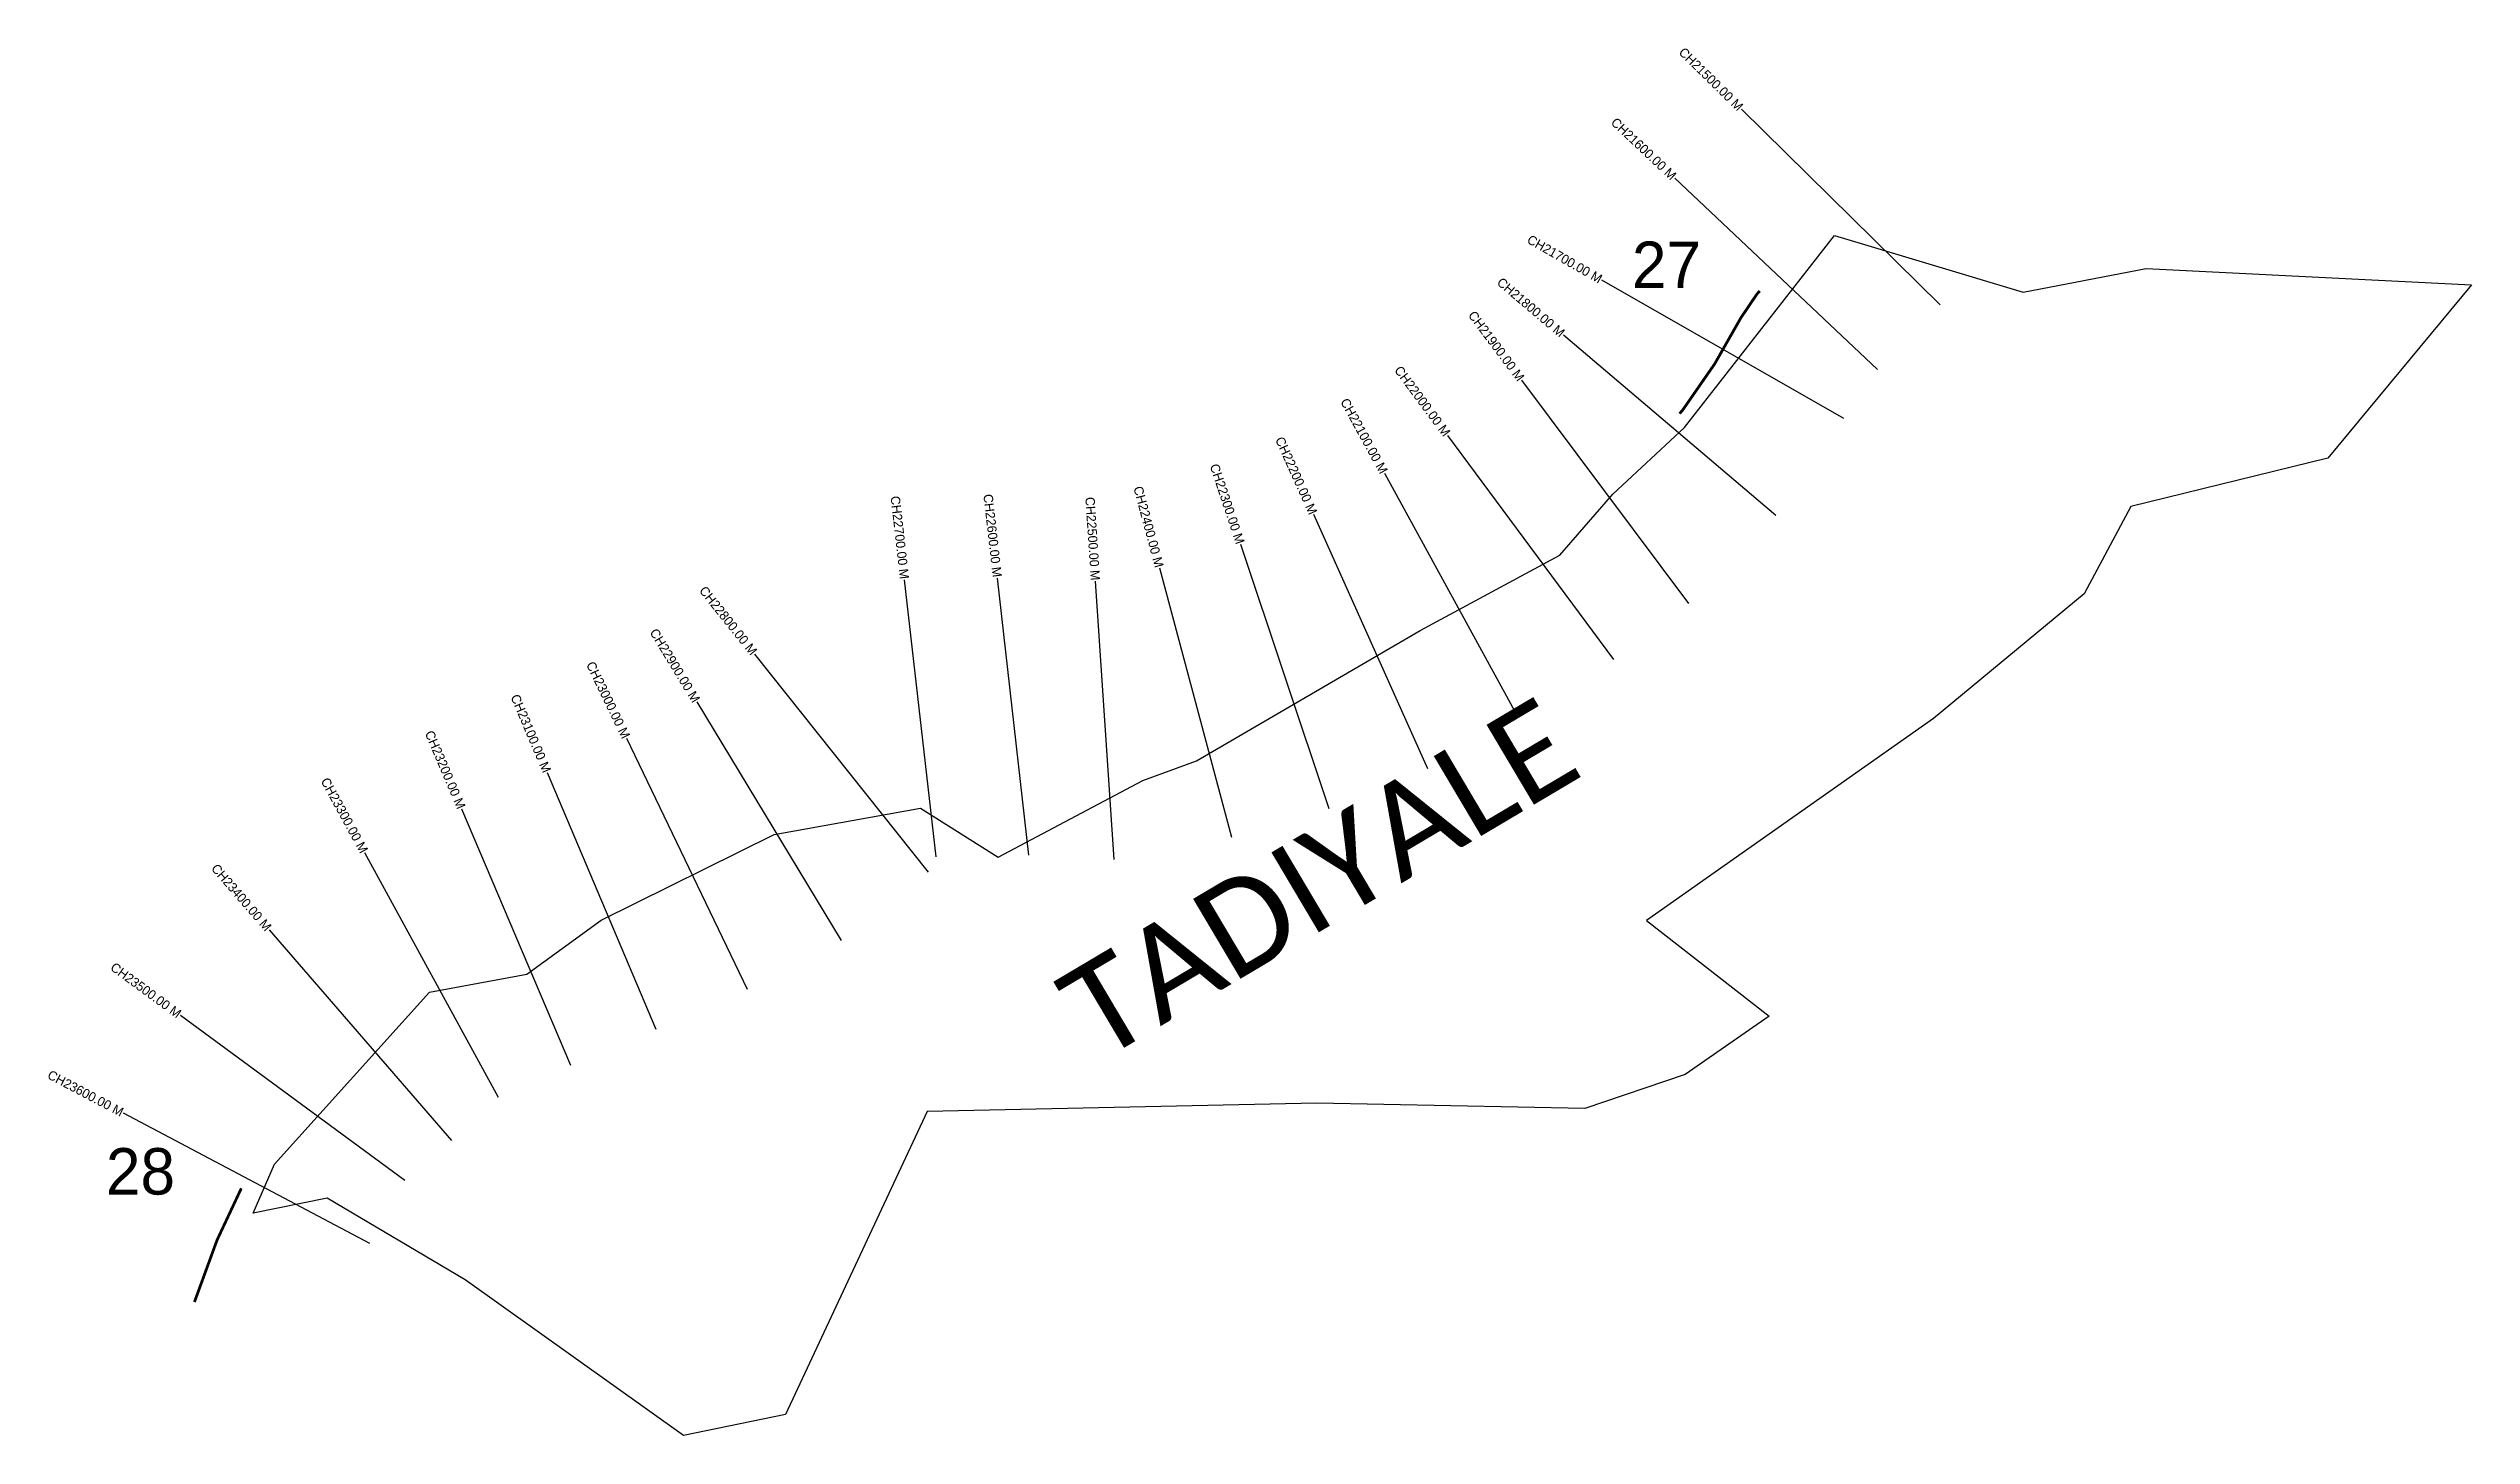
# Model space of a CAD drawing. Header units: metres. Extents: x 257854 to 260462, y 2207999 to 2209492.
import ezdxf
from ezdxf.enums import TextEntityAlignment as Align

# ---------------------------------------------------------------- set-up
doc = ezdxf.new("R2010")
doc.units = ezdxf.units.M
for name, color, linetype in [('ARTIFICIALLY PROTECTED', 4, 'Continuous'), ('CS', 134, 'Continuous'), ('CSMark', 6, 'Continuous'), ('village', 3, 'Continuous'), ('VILLAGE NAME', 250, 'Continuous')]:
    doc.layers.add(name, color=color, linetype=linetype)

msp = doc.modelspace()

# ---------------------------------------------------------------- linework, layer by layer
at = {"color": 6}
msp.add_lwpolyline([(260461.9, 2209238.1), (260307.2, 2209051.2)], dxfattribs=at)
at = {"layer": 'ARTIFICIALLY PROTECTED', "const_width": 3, "flags": 128}
for points in [[(259695.9, 2209231.3), (259692.8, 2209228), (259675.5, 2209202.4), (259647.2, 2209152.7), (259613.1, 2209103.5), (259609.5, 2209099.3)], [(258061.4, 2208265.4), (258060.9, 2208264.3), (258035.3, 2208209.7), (258011.6, 2208144.8), (258010.8, 2208143.1)]]:
    msp.add_lwpolyline(points, dxfattribs=at)
at = {"layer": 'CS'}
for p, q in [((259889.9, 2209216.5), (259676.1, 2209427)), ((259822.6, 2209146.9), (259604.4, 2209352.8)), ((259786.4, 2209094.2), (259525.9, 2209242.9)), ((259713.2, 2208989.6), (259484.6, 2209183.9)), ((259619.3, 2208894.8), (259439.8, 2209135.2)), ((259538.6, 2208834.7), (259360, 2209075.8)), ((259436.1, 2208771.8), (259292.1, 2209035)), ((259338.7, 2208716.9), (259215.8, 2208990.6)), ((259232.2, 2208674), (259137.2, 2208958.6)), ((258809.2, 2208622.2), (258775.4, 2208920.3)), ((258909.1, 2208624.2), (258875.3, 2208922.3)), ((259000.8, 2208619.5), (258980.8, 2208918.8)), ((259127.6, 2208643.2), (259050, 2208933)), ((258801.1, 2208605.9), (258614.2, 2208840.5)), ((258707.6, 2208532.3), (258552.1, 2208788.9)), ((258606.3, 2208479.3), (258476.2, 2208749.6)), ((258508, 2208436.4), (258391.1, 2208712.7)), ((258416, 2208397.5), (258298.9, 2208673.6)), ((258338.1, 2208363.1), (258194.5, 2208626.5)), ((258288, 2208317), (258091.7, 2208543.8)), ((258237.6, 2208273.9), (257995.8, 2208451.5)), ((258199.7, 2208205.9), (257934.5, 2208346.2))]:
    msp.add_line(p, q, dxfattribs=at)
at = {"layer": 'village', "color": 6}
for points in [[(258097.1, 2208291.5, 0), (258263.9, 2208476.5, 0), (258368.8, 2208495.8, 0), (258448.7, 2208554, 0), (258634.8, 2208646.1, 0), (258792.5, 2208674.5, 0), (258876.2, 2208622, 0), (259031.8, 2208704.4, 0), (259089.7, 2208725.7, 0), (259330.2, 2208865.9, 0), (259480.5, 2208947.1, 0), (259537.8, 2209012.7, 0), (259614.9, 2209084.4, 0), (259776.1, 2209290.9, 0), (259979.2, 2209230.1, 0), (260111.6, 2209255.4, 0), (260461.9, 2209238.1, 0)], [(260307.2, 2209051.2, 0), (260095.2, 2208999.3, 0), (260044.9, 2208905.5, 0), (259883, 2208771, 0), (259574, 2208553.7, 0), (259706, 2208450.8, 0), (259615.4, 2208387.9, 0), (259507.4, 2208351.2, 0), (259218.9, 2208357.1, 0), (258799.5, 2208348, 0), (258647.2, 2208021.8, 0), (258537.5, 2207999.3, 0), (258302.5, 2208166.9, 0), (258153.8, 2208254.7, 0), (258074.2, 2208238.7, 0), (258097.1, 2208291.5, 0)]]:
    msp.add_polyline3d(points, dxfattribs=at)

# ---------------------------------------------------------------- texts
at = {"char_height": 50, "attachment_point": 1}
for s, insert in [('27', (259558.2, 2209284.5)), ('28', (257915.7, 2208308.7))]:
    msp.add_mtext_dynamic_manual_height_columns(s, width=84.374, gutter_width=1, heights=[0], dxfattribs=dict(at, insert=insert))
at = {"layer": 'CSMark'}
for s, rotation, p in [('CH21500.00 M', 315.4287, (259675.4, 2209427.7)), ('CH21600.00 M', 316.6605, (259603.6, 2209353.5)), ('CH21700.00 M', 330.2922, (259525, 2209243.4)), ('CH21800.00 M', 319.6421, (259483.8, 2209184.6)), ('CH21900.00 M', 306.7578, (259439.2, 2209136)), ('CH22000.00 M', 306.52, (259359.5, 2209076.6)), ('CH22100.00 M', 298.6888, (259291.6, 2209035.8)), ('CH22200.00 M', 294.1823, (259215.4, 2208991.5)), ('CH22400.00 M', 285.001, (259049.7, 2208934)), ('CH22300.00 M', 288.4517, (259136.9, 2208959.5)), ('CH22700.00 M', 276.46, (258775.3, 2208921.3)), ('CH22600.00 M', 276.4651, (258875.2, 2208923.3)), ('CH22500.00 M', 273.8112, (258980.8, 2208919.8)), ('CH22800.00 M', 308.5468, (258613.6, 2208841.3)), ('CH22900.00 M', 301.2345, (258551.5, 2208789.7)), ('CH23000.00 M', 295.6903, (258475.8, 2208750.5)), ('CH23100.00 M', 292.9492, (258390.7, 2208713.6)), ('CH23200.00 M', 292.9838, (258298.5, 2208674.6)), ('CH23300.00 M', 298.5934, (258194, 2208627.4)), ('CH23400.00 M', 310.8858, (258091, 2208544.5)), ('CH23500.00 M', 323.7021, (257995, 2208452)), ('CH23600.00 M', 332.1187, (257933.6, 2208346.7))]:
    msp.add_text(s, height=10, rotation=rotation, dxfattribs=at).set_placement(p, align=Align.MIDDLE_RIGHT)
at = {"layer": 'VILLAGE NAME', "insert": (258933.9, 2208486.8), "char_height": 100, "attachment_point": 1, "rotation": 30.6788}
msp.add_mtext_dynamic_manual_height_columns('{\\fCalibri|b0|i0|c0|p34;TADIYALE}', width=1538.461, gutter_width=667.3, heights=[0], dxfattribs=at)

doc.saveas('drawing.dxf')
